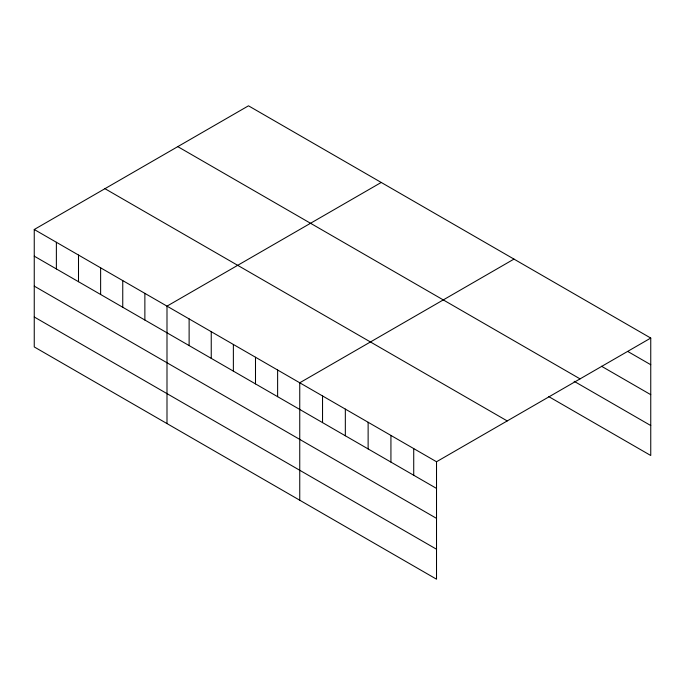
<?xml version="1.0" encoding="UTF-8"?>
<svg xmlns="http://www.w3.org/2000/svg" width="685" height="685" viewBox="0 0 685 685"><rect width="100%" height="100%" fill="white"/><g stroke="black" fill="none" stroke-linecap="round" stroke-linejoin="round"><path stroke-width="1.03" d="M34.25 229.501L436.516 461.75L436.516 579.185L34.25 346.935L34.25 229.501L248.484 105.815L650.75 338.065L650.75 455.499L548.625 396.538M381.228 182.458L166.994 306.144L166.994 423.578M513.981 259.093L299.747 382.787L299.747 500.221M436.516 461.75L650.75 338.065M627.957 351.568L650.75 364.728M601.516 366.252L650.75 394.68M177.783 146.633L580.049 378.873M574.158 381.322L650.75 425.548M104.951 188.683L507.217 420.933M34.25 256.164L436.516 488.414M34.25 286.125L436.516 518.365M34.25 316.984L436.516 549.233M413.723 448.589L413.723 475.253M390.929 435.429L390.929 462.092M368.128 422.268L368.128 448.932M345.334 409.108L345.334 435.771M322.541 395.947L322.541 422.611M277.622 370.011L277.622 396.675M255.496 357.236L255.496 383.9M233.371 344.461L233.371 371.124M211.245 331.686L211.245 358.358M189.12 318.919L189.12 345.582M144.869 293.368L144.869 320.032M122.752 280.593L122.752 307.265M100.626 267.826L100.626 294.49M78.501 255.051L78.501 281.715M56.376 242.276L56.376 268.94"/></g></svg>
